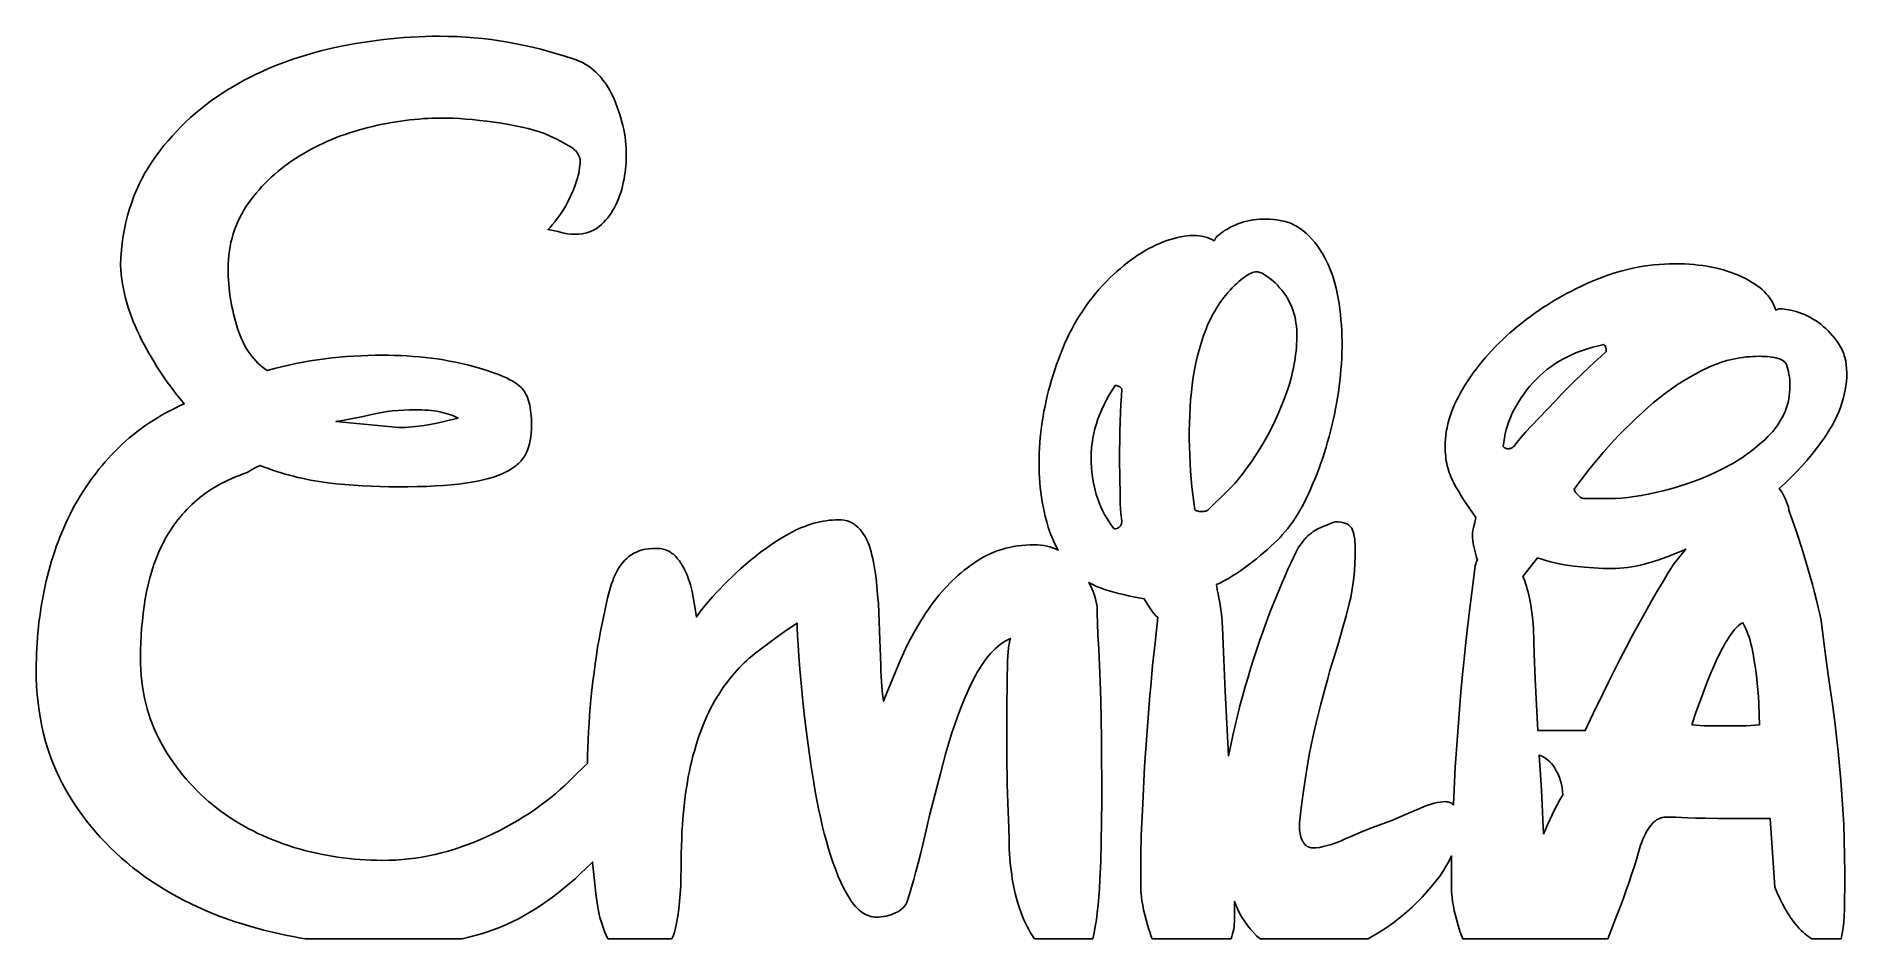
# Model space of a CAD drawing. Extents: x 0 to 202, y 6 to 106.
import ezdxf

# ---------------------------------------------------------------- set-up
doc = ezdxf.new("R2010")
doc.units = 0
doc.layers.add('CAMADA_1', color=18, linetype='CONTINUOUS')

msp = doc.modelspace()

# ---------------------------------------------------------------- linework, layer by layer
at = {"layer": 'CAMADA_1'}
for points in [[(29.94, 5.76), (29.27, 5.87), (28.61, 5.99), (27.95, 6.12), (27.29, 6.26), (26.64, 6.41), (25.98, 6.56), (25.33, 6.72), (24.68, 6.9), (23.79, 7.14), (22.92, 7.4), (22.06, 7.68), (21.22, 7.98), (20.38, 8.28), (19.56, 8.61), (18.76, 8.95), (17.96, 9.3), (17.18, 9.67), (16.41, 10.06), (15.66, 10.46), (14.92, 10.88), (14.19, 11.31), (13.47, 11.76), (12.76, 12.22), (12.07, 12.7), (11.4, 13.2), (10.74, 13.7), (10.1, 14.23), (9.47, 14.76), (8.86, 15.31), (8.27, 15.88), (7.7, 16.46), (7.14, 17.06), (6.6, 17.67), (6.08, 18.29), (5.57, 18.93), (5.08, 19.58), (4.61, 20.25), (4.16, 20.93), (3.72, 21.62), (3.3, 22.33), (2.9, 23.06), (2.53, 23.8), (2.18, 24.55), (1.86, 25.32), (1.56, 26.11), (1.29, 26.91), (1.04, 27.72), (0.82, 28.55), (0.63, 29.4), (0.46, 30.26), (0.32, 31.13), (0.21, 32.02), (0.12, 32.92), (0.05, 33.84), (0.01, 34.78), (0, 35.73), (0, 36.32), (0.02, 36.91), (0.03, 37.5), (0.06, 38.09), (0.1, 38.68), (0.14, 39.26), (0.19, 39.85), (0.25, 40.43), (0.31, 41.01), (0.39, 41.59), (0.47, 42.17), (0.56, 42.74), (0.65, 43.32), (0.76, 43.89), (0.87, 44.46), (0.99, 45.03), (1.12, 45.6), (1.25, 46.16), (1.4, 46.71), (1.55, 47.27), (1.71, 47.81), (1.88, 48.35), (2.06, 48.89), (2.24, 49.42), (2.44, 49.94), (2.64, 50.46), (2.85, 50.98), (3.07, 51.49), (3.29, 51.99), (3.53, 52.49), (3.77, 52.99), (4.02, 53.48), (4.28, 53.96), (4.55, 54.44), (4.83, 54.91), (5.11, 55.37), (5.41, 55.82), (5.71, 56.27), (6.02, 56.72), (6.33, 57.15), (6.66, 57.58), (6.99, 58.01), (7.34, 58.42), (7.69, 58.83), (8.05, 59.23), (8.41, 59.63), (8.79, 60.02), (9.17, 60.4), (9.56, 60.78), (9.96, 61.14), (10.37, 61.5), (10.79, 61.85), (11.22, 62.18), (11.65, 62.51), (12.1, 62.83), (12.55, 63.14), (13.01, 63.44), (13.49, 63.73), (13.96, 64.01), (14.45, 64.29), (14.95, 64.55), (15.46, 64.81), (15.97, 65.05), (16.49, 65.29), (16.17, 65.67), (15.84, 66.06), (15.52, 66.46), (15.21, 66.87), (14.9, 67.29), (14.59, 67.71), (14.29, 68.14), (13.99, 68.58), (13.69, 69.03), (13.4, 69.49), (13.12, 69.96), (12.83, 70.43), (12.55, 70.91), (12.28, 71.4), (12.01, 71.9), (11.74, 72.41), (11.49, 72.92), (11.25, 73.44), (11.02, 73.95), (10.8, 74.46), (10.6, 74.98), (10.42, 75.5), (10.25, 76.02), (10.09, 76.53), (9.95, 77.05), (9.83, 77.58), (9.71, 78.1), (9.62, 78.62), (9.53, 79.15), (9.46, 79.67), (9.41, 80.2), (9.37, 80.72), (9.41, 81.56), (9.48, 82.38), (9.57, 83.18), (9.69, 83.97), (9.83, 84.74), (9.99, 85.5), (10.18, 86.25), (10.39, 86.98), (10.63, 87.69), (10.88, 88.39), (11.17, 89.07), (11.47, 89.74), (11.8, 90.4), (12.15, 91.04), (12.53, 91.66), (12.93, 92.27), (13.35, 92.87), (13.78, 93.45), (14.23, 94.02), (14.69, 94.57), (15.16, 95.11), (15.65, 95.64), (16.15, 96.16), (16.66, 96.66), (17.19, 97.15), (17.73, 97.62), (18.28, 98.08), (18.84, 98.53), (19.42, 98.96), (20.02, 99.39), (20.62, 99.79), (21.24, 100.19), (21.88, 100.57), (22.52, 100.94), (23.17, 101.29), (23.83, 101.63), (24.49, 101.96), (25.17, 102.28), (25.86, 102.59), (26.56, 102.88), (27.26, 103.15), (27.98, 103.42), (28.7, 103.67), (29.43, 103.91), (30.18, 104.14), (30.93, 104.35), (31.69, 104.55), (32.46, 104.74), (33.24, 104.92), (34.01, 105.08), (34.79, 105.23), (35.56, 105.37), (36.34, 105.51), (37.11, 105.62), (37.89, 105.73), (38.66, 105.83), (39.44, 105.91), (40.21, 105.99), (40.99, 106.05), (41.76, 106.1), (42.54, 106.14), (43.31, 106.17), (44.09, 106.19), (44.86, 106.19), (45.85, 106.18), (46.83, 106.15), (47.8, 106.1), (48.76, 106.03), (49.71, 105.93), (50.65, 105.82), (51.59, 105.69), (52.52, 105.53), (53.44, 105.36), (54.36, 105.17), (55.27, 104.96), (56.18, 104.74), (57.08, 104.5), (57.99, 104.25), (58.88, 103.97), (59.78, 103.68), (60.13, 103.56), (60.48, 103.42), (60.82, 103.26), (61.14, 103.08), (61.45, 102.88), (61.76, 102.67), (62.05, 102.43), (62.33, 102.18), (62.6, 101.91), (62.86, 101.63), (63.11, 101.32), (63.35, 101), (63.58, 100.66), (63.8, 100.3), (64, 99.92), (64.2, 99.53), (64.38, 99.12), (64.55, 98.72), (64.71, 98.31), (64.86, 97.9), (65, 97.49), (65.12, 97.08), (65.23, 96.66), (65.33, 96.25), (65.42, 95.83), (65.5, 95.41), (65.57, 94.99), (65.62, 94.57), (65.66, 94.14), (65.69, 93.72), (65.71, 93.29), (65.71, 92.86), (65.71, 92.5), (65.69, 92.13), (65.67, 91.77), (65.63, 91.4), (65.58, 91.02), (65.53, 90.65), (65.46, 90.27), (65.38, 89.9), (65.3, 89.52), (65.2, 89.15), (65.09, 88.79), (64.97, 88.44), (64.84, 88.1), (64.7, 87.77), (64.55, 87.44), (64.39, 87.12), (64.22, 86.82), (64.04, 86.52), (63.84, 86.24), (63.64, 85.97), (63.41, 85.71), (63.18, 85.47), (62.94, 85.23), (62.68, 85.01), (62.54, 84.91), (62.41, 84.81), (62.26, 84.72), (62.12, 84.64), (61.97, 84.56), (61.81, 84.49), (61.65, 84.43), (61.49, 84.37), (61.32, 84.32), (61.15, 84.28), (60.8, 84.21), (60.43, 84.17), (60.04, 84.15), (59.59, 84.17), (59.18, 84.2), (58.8, 84.27), (58.63, 84.31), (58.46, 84.35), (58.12, 84.45), (57.76, 84.53), (57.39, 84.61), (57, 84.68), (57.22, 84.91), (57.47, 85.19), (57.75, 85.54), (58.06, 85.94), (58.38, 86.38), (58.69, 86.84), (58.98, 87.33), (59.25, 87.85), (59.5, 88.39), (59.74, 88.94), (59.97, 89.51), (60.17, 90.09), (60.26, 90.39), (60.34, 90.68), (60.41, 90.97), (60.47, 91.25), (60.51, 91.53), (60.54, 91.8), (60.56, 92.07), (60.57, 92.34), (60.56, 92.47), (60.53, 92.6), (60.49, 92.74), (60.44, 92.88), (60.36, 93.02), (60.27, 93.17), (60.16, 93.31), (60.04, 93.46), (59.96, 93.53), (59.87, 93.62), (59.63, 93.8), (59.31, 94.01), (58.92, 94.23), (58.45, 94.48), (57.91, 94.76), (57.3, 95.05), (56.61, 95.37), (56.03, 95.56), (55.42, 95.75), (54.77, 95.92), (54.09, 96.08), (53.37, 96.23), (52.61, 96.37), (51.82, 96.5), (51, 96.62), (50.17, 96.73), (49.37, 96.83), (48.6, 96.91), (47.85, 96.97), (47.13, 97.02), (46.44, 97.06), (45.77, 97.08), (45.13, 97.09), (44.63, 97.08), (44.13, 97.07), (43.63, 97.05), (43.13, 97.02), (42.63, 96.98), (42.12, 96.94), (41.61, 96.88), (41.1, 96.82), (40.59, 96.75), (40.08, 96.67), (39.56, 96.59), (39.04, 96.49), (38.52, 96.39), (38, 96.28), (37.47, 96.16), (36.95, 96.03), (36.42, 95.89), (35.9, 95.75), (35.39, 95.6), (34.89, 95.44), (34.39, 95.27), (33.89, 95.09), (33.4, 94.91), (32.92, 94.71), (32.45, 94.51), (31.98, 94.3), (31.52, 94.08), (31.06, 93.85), (30.61, 93.62), (30.16, 93.38), (29.73, 93.12), (29.29, 92.86), (28.87, 92.6), (28.45, 92.32), (28.05, 92.04), (27.65, 91.74), (27.27, 91.44), (26.89, 91.13), (26.52, 90.81), (26.16, 90.49), (25.81, 90.15), (25.47, 89.81), (25.14, 89.46), (24.82, 89.1), (24.5, 88.74), (24.2, 88.36), (23.9, 87.98), (23.62, 87.59), (23.35, 87.19), (23.09, 86.78), (22.86, 86.37), (22.64, 85.94), (22.44, 85.52), (22.25, 85.08), (22.09, 84.64), (21.94, 84.19), (21.81, 83.73), (21.69, 83.27), (21.6, 82.79), (21.52, 82.32), (21.46, 81.83), (21.41, 81.34), (21.39, 80.84), (21.38, 80.33), (21.38, 79.9), (21.39, 79.47), (21.41, 79.05), (21.44, 78.63), (21.48, 78.2), (21.53, 77.78), (21.58, 77.36), (21.64, 76.95), (21.71, 76.53), (21.79, 76.12), (21.88, 75.7), (21.97, 75.29), (22.07, 74.88), (22.18, 74.48), (22.3, 74.07), (22.43, 73.66), (22.57, 73.27), (22.71, 72.88), (22.87, 72.51), (23.03, 72.16), (23.21, 71.82), (23.39, 71.49), (23.58, 71.18), (23.78, 70.88), (24, 70.59), (24.22, 70.32), (24.45, 70.06), (24.68, 69.82), (24.93, 69.59), (25.19, 69.37), (25.46, 69.17), (25.73, 68.98), (26.52, 69.2), (27.32, 69.41), (28.12, 69.6), (28.91, 69.77), (29.72, 69.93), (30.52, 70.07), (31.32, 70.19), (32.13, 70.3), (32.94, 70.39), (33.74, 70.47), (34.55, 70.54), (35.35, 70.6), (36.15, 70.64), (36.94, 70.67), (37.74, 70.69), (38.53, 70.7), (39.22, 70.69), (39.91, 70.67), (40.6, 70.65), (41.29, 70.61), (41.97, 70.57), (42.65, 70.51), (43.33, 70.44), (44.01, 70.37), (44.68, 70.28), (45.36, 70.17), (46.03, 70.05), (46.7, 69.92), (47.36, 69.77), (48.03, 69.61), (48.69, 69.43), (49.35, 69.24), (50.23, 68.98), (50.64, 68.84), (51.03, 68.71), (51.4, 68.57), (51.75, 68.43), (52.08, 68.3), (52.39, 68.16), (52.67, 68.01), (52.94, 67.87), (53.18, 67.73), (53.41, 67.59), (53.61, 67.44), (53.8, 67.3), (53.96, 67.15), (54.1, 67), (54.23, 66.85), (54.35, 66.68), (54.46, 66.5), (54.56, 66.3), (54.66, 66.09), (54.74, 65.87), (54.82, 65.63), (54.89, 65.38), (54.96, 65.12), (55.01, 64.85), (55.05, 64.56), (55.09, 64.25), (55.12, 63.94), (55.14, 63.61), (55.15, 63.27), (55.16, 62.91), (55.15, 62.46), (55.12, 62.02), (55.07, 61.61), (55.01, 61.21), (54.93, 60.83), (54.82, 60.47), (54.7, 60.13), (54.56, 59.81), (54.49, 59.65), (54.4, 59.5), (54.3, 59.35), (54.2, 59.21), (54.09, 59.06), (53.97, 58.92), (53.84, 58.79), (53.71, 58.65), (53.56, 58.52), (53.41, 58.4), (53.08, 58.15), (52.72, 57.92), (52.32, 57.7), (51.89, 57.49), (51.42, 57.3), (50.91, 57.12), (50.36, 56.96), (49.77, 56.81), (49.14, 56.67), (48.47, 56.55), (47.77, 56.44), (47.02, 56.35), (46.21, 56.27), (45.35, 56.2), (44.44, 56.15), (43.47, 56.1), (42.45, 56.07), (41.37, 56.05), (40.25, 56.05), (39.26, 56.06), (38.28, 56.08), (37.3, 56.11), (36.32, 56.16), (35.35, 56.23), (34.38, 56.31), (33.42, 56.4), (32.46, 56.51), (31.98, 56.57), (31.51, 56.64), (31.03, 56.72), (30.56, 56.8), (30.08, 56.9), (29.61, 57), (29.14, 57.1), (28.67, 57.22), (28.2, 57.34), (27.73, 57.47), (27.26, 57.61), (26.8, 57.76), (26.33, 57.91), (25.87, 58.08), (25.4, 58.25), (24.94, 58.42), (24.6, 58.28), (24.25, 58.09), (23.88, 57.88), (23.49, 57.63), (23.05, 57.48), (22.62, 57.32), (22.2, 57.15), (21.78, 56.98), (21.38, 56.8), (20.99, 56.61), (20.61, 56.42), (20.24, 56.21), (19.88, 56), (19.52, 55.79), (19.18, 55.56), (18.85, 55.33), (18.53, 55.09), (18.21, 54.85), (17.91, 54.59), (17.62, 54.33), (17.33, 54.07), (17.05, 53.8), (16.78, 53.52), (16.52, 53.24), (16.27, 52.96), (16.02, 52.67), (15.78, 52.37), (15.55, 52.07), (15.33, 51.77), (15.12, 51.46), (14.91, 51.15), (14.71, 50.83), (14.52, 50.51), (14.33, 50.18), (14.16, 49.85), (13.99, 49.52), (13.67, 48.83), (13.38, 48.13), (13.11, 47.41), (12.87, 46.68), (12.65, 45.93), (12.45, 45.16), (12.28, 44.38), (12.14, 43.58), (12.02, 42.77), (11.91, 41.96), (11.82, 41.14), (11.74, 40.33), (11.69, 39.51), (11.65, 38.69), (11.62, 37.87), (11.61, 37.05), (11.62, 36.38), (11.65, 35.71), (11.7, 35.06), (11.76, 34.42), (11.84, 33.78), (11.95, 33.16), (12.07, 32.54), (12.21, 31.93), (12.36, 31.34), (12.54, 30.75), (12.73, 30.17), (12.95, 29.6), (13.18, 29.04), (13.43, 28.49), (13.7, 27.95), (13.99, 27.41), (14.29, 26.89), (14.6, 26.38), (14.93, 25.88), (15.26, 25.39), (15.61, 24.9), (15.96, 24.43), (16.33, 23.97), (16.71, 23.52), (17.1, 23.08), (17.5, 22.65), (17.91, 22.23), (18.33, 21.82), (18.76, 21.42), (19.2, 21.04), (19.66, 20.66), (20.12, 20.29), (20.6, 19.93), (21.08, 19.59), (21.57, 19.25), (22.07, 18.93), (22.58, 18.62), (23.09, 18.32), (23.62, 18.03), (24.15, 17.75), (24.69, 17.48), (25.24, 17.23), (25.79, 16.98), (26.36, 16.75), (26.93, 16.53), (27.51, 16.32), (28.1, 16.12), (28.7, 15.93), (29.3, 15.76), (29.91, 15.59), (30.51, 15.44), (31.12, 15.3), (31.73, 15.17), (32.34, 15.05), (32.95, 14.94), (33.57, 14.85), (34.18, 14.76), (34.8, 14.69), (35.42, 14.62), (36.04, 14.57), (36.66, 14.53), (37.28, 14.51), (37.9, 14.49), (38.53, 14.48), (39.27, 14.49), (40.01, 14.52), (40.75, 14.58), (41.49, 14.65), (42.22, 14.74), (42.96, 14.85), (43.69, 14.99), (44.42, 15.14), (45.15, 15.32), (45.88, 15.51), (46.6, 15.73), (47.33, 15.97), (48.05, 16.23), (48.77, 16.5), (49.49, 16.8), (50.21, 17.12), (50.92, 17.46), (51.62, 17.8), (52.3, 18.16), (52.97, 18.53), (53.62, 18.91), (54.26, 19.31), (54.89, 19.71), (55.5, 20.12), (56.1, 20.55), (56.69, 20.99), (57.26, 21.44), (57.82, 21.9), (58.36, 22.37), (58.89, 22.85), (59.41, 23.35), (59.91, 23.85), (60.31, 24.25), (60.69, 24.61), (61.05, 24.95), (61.4, 25.26), (61.41, 26.14), (61.44, 27.03), (61.47, 27.92), (61.51, 28.81), (61.57, 29.7), (61.63, 30.59), (61.7, 31.48), (61.78, 32.38), (61.88, 33.41), (62, 34.41), (62.12, 35.39), (62.24, 36.35), (62.38, 37.29), (62.52, 38.21), (62.68, 39.1), (62.84, 39.97), (63.23, 41.88), (63.63, 43.66), (63.73, 44.08), (63.84, 44.49), (63.95, 44.87), (64.07, 45.24), (64.2, 45.6), (64.33, 45.94), (64.47, 46.26), (64.62, 46.56), (64.77, 46.85), (64.94, 47.13), (65.13, 47.39), (65.33, 47.64), (65.54, 47.87), (65.77, 48.09), (66.01, 48.29), (66.27, 48.48), (66.4, 48.57), (66.54, 48.65), (66.84, 48.79), (67.15, 48.92), (67.49, 49.02), (67.85, 49.1), (68.22, 49.16), (68.62, 49.19), (69.04, 49.2), (69.36, 49.19), (69.52, 49.17), (69.67, 49.15), (69.82, 49.11), (69.96, 49.07), (70.11, 49.03), (70.24, 48.97), (70.38, 48.91), (70.51, 48.84), (70.64, 48.77), (70.76, 48.68), (70.88, 48.59), (70.99, 48.5), (71.11, 48.39), (71.22, 48.28), (71.42, 48.04), (71.62, 47.8), (71.8, 47.54), (71.98, 47.27), (72.13, 47), (72.28, 46.71), (72.41, 46.41), (72.54, 46.1), (72.65, 45.79), (72.75, 45.48), (72.85, 45.16), (72.93, 44.85), (73.01, 44.54), (73.08, 44.22), (73.14, 43.91), (73.2, 43.59), (73.53, 41.55), (73.61, 41.7), (73.74, 41.89), (73.9, 42.11), (74.1, 42.37), (74.63, 43.01), (75.31, 43.79), (75.7, 44.22), (76.11, 44.66), (76.54, 45.11), (76.99, 45.56), (77.46, 46.01), (77.95, 46.48), (78.47, 46.95), (79, 47.42), (79.55, 47.89), (80.12, 48.35), (80.71, 48.8), (81.31, 49.24), (81.93, 49.66), (82.56, 50.07), (83.22, 50.47), (83.88, 50.85), (84.22, 51.04), (84.56, 51.21), (84.9, 51.37), (85.24, 51.52), (85.58, 51.65), (85.92, 51.78), (86.26, 51.89), (86.61, 51.99), (86.95, 52.08), (87.29, 52.16), (87.63, 52.22), (87.98, 52.28), (88.32, 52.32), (88.67, 52.35), (89.01, 52.36), (89.36, 52.37), (89.68, 52.36), (89.99, 52.32), (90.29, 52.25), (90.43, 52.21), (90.56, 52.16), (90.7, 52.1), (90.83, 52.03), (90.96, 51.96), (91.08, 51.89), (91.2, 51.8), (91.32, 51.71), (91.54, 51.51), (91.75, 51.29), (91.94, 51.05), (92.13, 50.79), (92.3, 50.51), (92.46, 50.21), (92.6, 49.89), (92.74, 49.56), (92.86, 49.2), (92.97, 48.83), (93.07, 48.45), (93.17, 48.06), (93.25, 47.65), (93.33, 47.23), (93.4, 46.8), (93.46, 46.36), (93.52, 45.9), (93.61, 44.97), (93.7, 44.02), (93.78, 43.06), (93.85, 42.08), (93.96, 39.03), (94.04, 36.21), (94.06, 35.55), (94.09, 34.94), (94.12, 34.37), (94.16, 33.85), (94.2, 33.37), (94.26, 32.93), (94.31, 32.53), (94.37, 32.18), (94.74, 33.12), (95.18, 34.21), (95.7, 35.46), (96.29, 36.87), (96.61, 37.61), (96.96, 38.34), (97.33, 39.07), (97.72, 39.8), (98.14, 40.52), (98.58, 41.24), (99.04, 41.96), (99.52, 42.67), (99.77, 43.02), (100.03, 43.37), (100.3, 43.71), (100.57, 44.04), (100.85, 44.37), (101.14, 44.69), (101.43, 45), (101.73, 45.31), (102.04, 45.61), (102.36, 45.91), (102.68, 46.2), (103.01, 46.48), (103.35, 46.76), (103.69, 47.03), (104.04, 47.29), (104.4, 47.55), (104.77, 47.8), (105.14, 48.03), (105.52, 48.25), (105.91, 48.45), (106.31, 48.63), (106.71, 48.8), (107.12, 48.95), (107.54, 49.09), (107.96, 49.21), (108.39, 49.31), (108.83, 49.4), (109.28, 49.47), (109.73, 49.53), (110.19, 49.57), (110.66, 49.59), (111.13, 49.6), (111.5, 49.59), (111.85, 49.56), (112.2, 49.52), (112.54, 49.45), (112.87, 49.37), (113.19, 49.27), (113.51, 49.15), (113.82, 49.01), (113.56, 49.48), (113.32, 49.97), (113.1, 50.48), (112.89, 51.02), (112.7, 51.57), (112.53, 52.14), (112.37, 52.74), (112.23, 53.35), (112.12, 53.87), (112.03, 54.39), (111.95, 54.91), (111.87, 55.44), (111.81, 55.98), (111.76, 56.51), (111.73, 57.06), (111.7, 57.6), (111.68, 58.15), (111.68, 58.71), (111.68, 59.27), (111.7, 59.83), (111.73, 60.4), (111.76, 60.97), (111.81, 61.55), (111.87, 62.13), (111.95, 62.71), (112.03, 63.29), (112.12, 63.87), (112.22, 64.45), (112.34, 65.03), (112.46, 65.61), (112.59, 66.19), (112.74, 66.77), (112.9, 67.35), (113.06, 67.92), (113.24, 68.5), (113.43, 69.08), (113.62, 69.65), (113.83, 70.23), (114.05, 70.81), (114.28, 71.38), (114.52, 71.95), (114.77, 72.51), (115.04, 73.06), (115.32, 73.6), (115.6, 74.13), (115.9, 74.65), (116.22, 75.16), (116.54, 75.65), (116.88, 76.14), (117.23, 76.62), (117.58, 77.09), (117.96, 77.55), (118.34, 78), (118.74, 78.44), (119.14, 78.87), (119.56, 79.29), (119.95, 79.66), (120.34, 80.02), (120.74, 80.36), (121.13, 80.69), (121.52, 81), (121.92, 81.3), (122.31, 81.58), (122.71, 81.85), (123.11, 82.1), (123.51, 82.34), (123.91, 82.56), (124.31, 82.77), (124.71, 82.96), (125.11, 83.14), (125.51, 83.3), (125.92, 83.45), (126.32, 83.58), (126.71, 83.7), (127.09, 83.79), (127.46, 83.87), (127.82, 83.93), (128.17, 83.98), (128.52, 84), (128.85, 84.01), (129.18, 84), (129.49, 83.97), (129.8, 83.93), (130.09, 83.86), (130.38, 83.78), (130.66, 83.68), (130.93, 83.57), (131.19, 83.43), (131.23, 83.48), (131.26, 83.52), (131.28, 83.57), (131.28, 83.62), (131.3, 83.67), (131.33, 83.73), (131.39, 83.81), (131.47, 83.89), (131.62, 84.03), (131.8, 84.17), (131.98, 84.31), (132.19, 84.46), (132.42, 84.6), (132.67, 84.74), (132.93, 84.89), (133.21, 85.04), (133.51, 85.18), (133.82, 85.31), (134.14, 85.42), (134.47, 85.52), (134.81, 85.61), (135.16, 85.69), (135.52, 85.75), (135.88, 85.8), (136.26, 85.83), (136.63, 85.85), (137.01, 85.85), (137.39, 85.83), (137.77, 85.8), (138.15, 85.76), (138.53, 85.69), (138.91, 85.62), (139.11, 85.57), (139.29, 85.51), (139.48, 85.45), (139.67, 85.38), (139.85, 85.3), (140.03, 85.22), (140.21, 85.13), (140.39, 85.03), (140.74, 84.8), (141.08, 84.55), (141.41, 84.26), (141.74, 83.95), (142.06, 83.6), (142.38, 83.23), (142.67, 82.85), (142.95, 82.45), (143.21, 82.04), (143.46, 81.61), (143.7, 81.16), (143.91, 80.7), (144.11, 80.22), (144.3, 79.73), (144.47, 79.22), (144.63, 78.7), (144.77, 78.15), (144.89, 77.6), (145, 77.03), (145.09, 76.44), (145.17, 75.84), (145.24, 75.24), (145.3, 74.64), (145.35, 74.03), (145.38, 73.43), (145.4, 72.82), (145.42, 72.21), (145.42, 71.59), (145.4, 70.98), (145.38, 70.36), (145.35, 69.74), (145.3, 69.11), (145.25, 68.49), (145.18, 67.86), (145.1, 67.23), (145.01, 66.59), (144.91, 65.96), (144.8, 65.33), (144.69, 64.71), (144.56, 64.09), (144.43, 63.47), (144.29, 62.86), (144.14, 62.25), (143.98, 61.65), (143.81, 61.05), (143.64, 60.46), (143.46, 59.86), (143.26, 59.28), (143.06, 58.69), (142.86, 58.12), (142.64, 57.54), (142.41, 56.97), (142.18, 56.41), (141.95, 55.87), (141.71, 55.34), (141.46, 54.84), (141.22, 54.35), (140.97, 53.87), (140.71, 53.42), (140.45, 52.98), (140.19, 52.56), (139.92, 52.16), (139.64, 51.78), (139.37, 51.41), (139.09, 51.06), (138.8, 50.73), (138.51, 50.42), (138.22, 50.12), (137.86, 49.77), (137.49, 49.43), (137.1, 49.08), (136.71, 48.74), (136.3, 48.39), (135.88, 48.05), (135.01, 47.36), (134.56, 47.03), (134.12, 46.71), (133.67, 46.41), (133.22, 46.13), (132.77, 45.86), (132.33, 45.61), (131.88, 45.38), (131.44, 45.17), (131.5, 44.58), (131.61, 44.14), (131.71, 43.67), (131.8, 43.19), (131.88, 42.67), (131.96, 42.13), (132.02, 41.57), (132.08, 40.98), (132.12, 40.37), (132.25, 36.83), (132.41, 33.27), (132.59, 29.7), (132.79, 26.1), (133.03, 27.29), (133.26, 28.39), (133.51, 29.48), (133.77, 30.57), (134.05, 31.66), (134.34, 32.73), (134.63, 33.81), (134.95, 34.87), (135.27, 35.93), (135.6, 36.97), (135.94, 38), (136.28, 39), (136.62, 39.99), (136.97, 40.95), (137.32, 41.89), (137.68, 42.81), (138.04, 43.71), (138.4, 44.58), (138.74, 45.4), (139.07, 46.16), (139.39, 46.88), (139.7, 47.55), (140, 48.17), (140.28, 48.74), (140.55, 49.26), (140.71, 49.51), (140.89, 49.76), (141.06, 49.98), (141.24, 50.2), (141.42, 50.4), (141.61, 50.58), (141.8, 50.75), (142, 50.91), (142.21, 51.06), (142.46, 51.21), (142.74, 51.36), (143.06, 51.52), (143.4, 51.67), (143.78, 51.83), (144.19, 52), (144.64, 52.16), (144.98, 52.15), (145.3, 52.11), (145.58, 52.06), (145.71, 52.02), (145.83, 51.98), (145.94, 51.93), (146.04, 51.88), (146.14, 51.82), (146.22, 51.75), (146.3, 51.68), (146.37, 51.6), (146.43, 51.52), (146.49, 51.43), (146.58, 51.24), (146.66, 51.03), (146.73, 50.79), (146.78, 50.53), (146.83, 50.24), (146.86, 49.94), (146.88, 49.61), (146.88, 49.26), (146.87, 48.38), (146.84, 47.53), (146.79, 46.71), (146.72, 45.93), (146.62, 45.16), (146.51, 44.43), (146.38, 43.73), (146.22, 43.06), (145.87, 41.7), (145.48, 40.28), (145.05, 38.8), (144.57, 37.25), (144.32, 36.44), (144.07, 35.6), (143.82, 34.72), (143.57, 33.8), (143.05, 31.87), (142.53, 29.79), (142.27, 28.68), (142.02, 27.49), (141.77, 26.22), (141.54, 24.86), (141.31, 23.43), (141.09, 21.91), (140.88, 20.32), (140.68, 18.64), (140.68, 18.12), (140.69, 17.89), (140.7, 17.67), (140.74, 17.46), (140.78, 17.26), (140.83, 17.06), (140.9, 16.88), (140.98, 16.7), (141.08, 16.53), (141.18, 16.38), (141.29, 16.24), (141.41, 16.13), (141.54, 16.04), (141.67, 15.97), (141.82, 15.91), (141.97, 15.88), (142.13, 15.87), (142.51, 15.89), (142.9, 15.93), (143.32, 16.01), (143.76, 16.12), (144.23, 16.26), (144.72, 16.43), (145.23, 16.63), (145.76, 16.86), (146.32, 17.11), (146.9, 17.36), (147.51, 17.61), (148.15, 17.87), (148.82, 18.12), (149.51, 18.38), (150.97, 18.91), (152.49, 19.58), (154.14, 20.29), (154.56, 20.46), (154.96, 20.61), (155.33, 20.74), (155.69, 20.84), (156.03, 20.92), (156.34, 20.97), (156.64, 21.01), (156.91, 21.02), (157.05, 21.01), (157.19, 21), (157.31, 20.97), (157.43, 20.93), (157.54, 20.87), (157.64, 20.81), (157.73, 20.74), (157.82, 20.65), (157.82, 20.68), (158.01, 24.84), (158.1, 25.82), (158.21, 27.3), (158.54, 31.77), (158.66, 33.21), (158.8, 34.79), (158.97, 36.52), (159.17, 38.38), (159.4, 40.39), (159.66, 42.54), (159.94, 44.84), (160.26, 47.27), (160.3, 47.48), (160.35, 47.66), (160.42, 47.81), (160.5, 47.94), (160.4, 48.22), (160.31, 48.51), (160.23, 48.8), (160.15, 49.11), (160.08, 49.41), (160.02, 49.73), (159.97, 50.06), (159.93, 50.39), (159.94, 50.65), (159.96, 50.93), (160, 51.22), (160.06, 51.51), (160.19, 52.09), (160.32, 52.63), (159.97, 53.12), (159.63, 53.61), (159.3, 54.1), (158.99, 54.58), (158.69, 55.05), (158.41, 55.52), (158.14, 55.99), (157.88, 56.46), (157.76, 56.69), (157.65, 56.92), (157.55, 57.16), (157.45, 57.41), (157.36, 57.65), (157.28, 57.9), (157.21, 58.15), (157.14, 58.4), (157.08, 58.66), (157.03, 58.92), (156.99, 59.18), (156.96, 59.45), (156.93, 59.72), (156.91, 59.99), (156.9, 60.27), (156.89, 60.55), (156.9, 60.96), (156.93, 61.38), (156.97, 61.79), (157.03, 62.21), (157.11, 62.63), (157.21, 63.06), (157.32, 63.48), (157.45, 63.91), (157.6, 64.34), (157.77, 64.77), (157.95, 65.21), (158.16, 65.64), (158.37, 66.08), (158.61, 66.52), (158.87, 66.96), (159.14, 67.41), (159.42, 67.85), (159.72, 68.29), (160.03, 68.72), (160.34, 69.15), (160.67, 69.58), (161.01, 70), (161.36, 70.41), (161.73, 70.82), (162.1, 71.23), (162.48, 71.63), (162.88, 72.03), (163.28, 72.42), (163.7, 72.81), (164.12, 73.19), (164.56, 73.57), (165.01, 73.94), (165.47, 74.31), (165.93, 74.67), (166.4, 75.02), (166.88, 75.36), (167.37, 75.7), (167.86, 76.03), (168.36, 76.35), (168.87, 76.66), (169.38, 76.97), (169.91, 77.27), (170.43, 77.56), (170.97, 77.84), (171.52, 78.11), (172.07, 78.38), (172.62, 78.64), (173.19, 78.89), (173.76, 79.13), (174.33, 79.35), (174.9, 79.56), (175.48, 79.75), (176.05, 79.93), (176.63, 80.1), (177.21, 80.24), (177.79, 80.37), (178.37, 80.49), (178.96, 80.59), (179.54, 80.68), (180.13, 80.74), (180.72, 80.8), (181.31, 80.84), (181.9, 80.86), (182.49, 80.87), (183.03, 80.86), (183.56, 80.85), (184.08, 80.82), (184.59, 80.78), (185.09, 80.73), (185.58, 80.66), (186.06, 80.59), (186.53, 80.51), (186.99, 80.41), (187.45, 80.3), (187.89, 80.18), (188.32, 80.05), (188.74, 79.91), (189.15, 79.76), (189.56, 79.59), (189.95, 79.42), (190.33, 79.23), (190.69, 79.04), (191.03, 78.84), (191.35, 78.64), (191.65, 78.43), (191.93, 78.22), (192.19, 78), (192.44, 77.77), (192.66, 77.53), (192.87, 77.29), (193.06, 77.05), (193.23, 76.79), (193.38, 76.54), (193.51, 76.27), (193.62, 76), (193.71, 75.72), (193.77, 75.73), (193.82, 75.74), (193.87, 75.76), (193.91, 75.79), (193.95, 75.82), (194.02, 75.84), (194.12, 75.85), (194.24, 75.85), (194.44, 75.85), (194.66, 75.83), (194.9, 75.8), (195.14, 75.76), (195.41, 75.7), (195.68, 75.63), (195.98, 75.55), (196.28, 75.46), (196.59, 75.35), (196.9, 75.23), (197.21, 75.09), (197.52, 74.93), (197.82, 74.76), (198.13, 74.57), (198.43, 74.36), (198.72, 74.14), (199.01, 73.9), (199.3, 73.65), (199.57, 73.39), (199.83, 73.12), (200.08, 72.83), (200.32, 72.53), (200.55, 72.22), (200.77, 71.9), (200.87, 71.73), (200.97, 71.56), (201.06, 71.38), (201.14, 71.2), (201.22, 71.02), (201.29, 70.83), (201.35, 70.64), (201.41, 70.44), (201.51, 70.04), (201.57, 69.62), (201.61, 69.18), (201.63, 68.73), (201.62, 68.25), (201.58, 67.77), (201.53, 67.29), (201.45, 66.81), (201.35, 66.33), (201.23, 65.85), (201.08, 65.37), (200.92, 64.89), (200.73, 64.4), (200.52, 63.92), (200.29, 63.44), (200.03, 62.95), (199.75, 62.47), (199.45, 61.98), (199.13, 61.5), (198.79, 61.01), (198.27, 60.32), (197.74, 59.65), (197.18, 58.98), (196.61, 58.33), (196.01, 57.7), (195.39, 57.07), (194.76, 56.46), (194.1, 55.86), (194.31, 55.57), (194.49, 55.28), (194.66, 54.98), (194.81, 54.68), (194.93, 54.38), (195.04, 54.08), (195.13, 53.77), (195.19, 53.46), (195.98, 51.15), (196.25, 50.37), (196.51, 49.57), (196.78, 48.73), (197.04, 47.85), (197.3, 46.96), (197.55, 46.07), (197.79, 45.18), (198.03, 44.29), (198.25, 43.43), (198.44, 42.62), (198.61, 41.88), (198.76, 41.19), (199.02, 39.06), (199.28, 37.05), (199.55, 35.14), (199.81, 33.34), (200.06, 31.6), (200.29, 29.91), (200.49, 28.24), (200.67, 26.61), (200.83, 24.99), (200.97, 23.37), (201.09, 21.76), (201.2, 20.14), (201.28, 18.49), (201.34, 16.76), (201.38, 14.96), (201.39, 13.08), (201.39, 11.49), (201.38, 10.16), (201.36, 9.09), (201.33, 8.26), (201.28, 7.6), (201.22, 6.96), (201.13, 6.35), (201.01, 5.76), (197.75, 5.76), (197.55, 5.87), (197.35, 6), (197.15, 6.15), (196.95, 6.31), (196.75, 6.48), (196.56, 6.67), (196.37, 6.86), (196.18, 7.08), (195.81, 7.54), (195.45, 8.02), (195.11, 8.53), (194.78, 9.07), (194.47, 9.64), (194.17, 10.23), (193.88, 10.85), (193.61, 11.5), (193.08, 19.15), (188.86, 19.15), (187.26, 19.15), (185.91, 19.17), (184.79, 19.19), (183.91, 19.22), (182.57, 19.27), (181.6, 19.28), (181.3, 19.27), (181.07, 19.25), (180.98, 19.23), (180.91, 19.21), (180.85, 19.18), (180.81, 19.15), (180.63, 19.07), (180.45, 18.98), (180.28, 18.86), (180.12, 18.72), (179.95, 18.56), (179.8, 18.37), (179.64, 18.17), (179.49, 17.95), (179.34, 17.7), (179.2, 17.43), (179.06, 17.15), (178.93, 16.84), (178.8, 16.51), (178.67, 16.16), (178.55, 15.78), (178.43, 15.39), (178.2, 14.57), (177.94, 13.74), (177.67, 12.9), (177.38, 12.04), (177.07, 11.17), (176.75, 10.28), (176.41, 9.38), (176.06, 8.46), (175.03, 5.76), (158.86, 5.76), (158.72, 6.11), (158.58, 6.48), (158.46, 6.85), (158.34, 7.23), (158.19, 7.78), (158.05, 8.33), (157.92, 8.87), (157.82, 9.4), (157.73, 9.9), (157.67, 10.33), (157.63, 10.69), (157.62, 10.99), (157.62, 14.98), (157.43, 14.58), (157.21, 14.18), (156.97, 13.78), (156.71, 13.37), (156.29, 12.74), (155.84, 12.14), (155.36, 11.54), (154.87, 10.96), (154.34, 10.39), (153.79, 9.83), (153.22, 9.28), (152.62, 8.75), (152.11, 8.32), (151.6, 7.91), (151.07, 7.51), (150.54, 7.13), (150, 6.76), (149.45, 6.41), (148.89, 6.08), (148.32, 5.76), (136.3, 5.76), (135.91, 6.1), (135.55, 6.46), (135.21, 6.84), (134.89, 7.24), (134.59, 7.66), (134.31, 8.09), (134.05, 8.54), (133.82, 9.01), (133.62, 9.45), (133.43, 9.91), (133.44, 7.91), (133.44, 7.63), (133.42, 7.36), (133.39, 7.09), (133.35, 6.82), (133.3, 6.56), (133.23, 6.29), (133.16, 6.02), (133.07, 5.76), (124.29, 5.76), (124.14, 6.13), (124, 6.52), (123.87, 6.91), (123.75, 7.31), (123.59, 7.87), (123.45, 8.42), (123.32, 8.96), (123.22, 9.49), (123.13, 9.98), (123.07, 10.41), (123.03, 10.78), (123.02, 11.07), (123.02, 15.1), (123.02, 15.84), (123.04, 16.57), (123.06, 17.26), (123.09, 17.94), (123.22, 20.77), (123.42, 24.93), (123.5, 25.91), (123.61, 27.39), (123.94, 31.86), (124.02, 32.83), (124.11, 33.87), (124.32, 36.15), (124.6, 38.7), (124.92, 41.51), (124.67, 41.71), (124.49, 41.91), (124.32, 42.12), (124.15, 42.36), (123.98, 42.61), (123.68, 43.11), (123.39, 43.59), (122.79, 43.7), (122.21, 43.81), (121.63, 43.93), (121.08, 44.06), (120.53, 44.19), (120, 44.33), (119.48, 44.48), (118.97, 44.63), (118.52, 44.79), (118.08, 44.97), (117.65, 45.18), (117.23, 45.42), (117.41, 45.08), (117.56, 44.75), (117.7, 44.41), (117.82, 44.07), (117.93, 43.74), (118.01, 43.4), (118.08, 43.07), (118.13, 42.74), (118.14, 41.95), (118.18, 40.89), (118.24, 39.57), (118.32, 37.99), (118.42, 36.21), (118.49, 34.33), (118.55, 32.32), (118.59, 30.2), (118.62, 28), (118.64, 25.75), (118.65, 23.45), (118.65, 21.1), (118.64, 18.77), (118.6, 16.53), (118.54, 14.38), (118.46, 12.32), (118.4, 11.34), (118.33, 10.41), (118.25, 9.52), (118.16, 8.68), (118.06, 7.88), (117.94, 7.13), (117.81, 6.42), (117.67, 5.76), (111.18, 5.76), (110.95, 6.09), (110.74, 6.43), (110.53, 6.78), (110.34, 7.13), (110.16, 7.5), (109.99, 7.87), (109.83, 8.24), (109.68, 8.63), (109.49, 9.17), (109.32, 9.71), (109.16, 10.25), (109.02, 10.79), (108.9, 11.32), (108.79, 11.86), (108.7, 12.39), (108.63, 12.92), (108.51, 13.88), (108.43, 14.66), (108.38, 15.27), (108.36, 15.69), (108.35, 16.69), (108.3, 18.13), (108.23, 19.89), (108.16, 21.89), (108.14, 22.95), (108.11, 24.03), (108.1, 25.13), (108.1, 26.24), (108.1, 30.73), (108.1, 32.21), (108.11, 33.6), (108.14, 34.91), (108.16, 36.14), (108.18, 36.71), (108.21, 37.22), (108.24, 37.68), (108.28, 38.09), (108.32, 38.44), (108.37, 38.74), (108.43, 38.98), (108.49, 39.17), (108.2, 39.03), (107.91, 38.87), (107.62, 38.69), (107.34, 38.49), (107.07, 38.27), (106.8, 38.03), (106.53, 37.77), (106.27, 37.49), (106.01, 37.19), (105.76, 36.88), (105.51, 36.54), (105.27, 36.18), (105.03, 35.8), (104.79, 35.41), (104.56, 34.99), (104.34, 34.56), (103.9, 33.65), (103.48, 32.71), (103.08, 31.74), (102.69, 30.75), (102.32, 29.72), (101.96, 28.66), (101.62, 27.56), (101.3, 26.44), (100.69, 24.16), (100.1, 21.89), (99.53, 19.61), (98.99, 17.34), (98.73, 16.23), (98.47, 15.17), (98.22, 14.17), (97.97, 13.23), (97.73, 12.34), (97.48, 11.51), (97.25, 10.73), (97.01, 10.01), (96.94, 9.79), (96.83, 9.58), (96.7, 9.38), (96.55, 9.2), (96.37, 9.04), (96.17, 8.89), (95.95, 8.75), (95.69, 8.63), (95.43, 8.52), (95.17, 8.42), (94.9, 8.35), (94.64, 8.28), (94.37, 8.23), (94.11, 8.19), (93.85, 8.17), (93.58, 8.17), (93.37, 8.17), (93.16, 8.2), (92.95, 8.24), (92.75, 8.3), (92.55, 8.37), (92.35, 8.46), (92.16, 8.57), (91.97, 8.69), (91.78, 8.83), (91.59, 8.99), (91.41, 9.16), (91.23, 9.35), (91.06, 9.56), (90.88, 9.78), (90.71, 10.02), (90.55, 10.28), (90.22, 10.82), (89.91, 11.41), (89.6, 12.04), (89.31, 12.7), (89.03, 13.41), (88.75, 14.15), (88.49, 14.93), (88.24, 15.75), (88, 16.6), (87.76, 17.48), (87.54, 18.37), (87.33, 19.28), (87.13, 20.22), (86.94, 21.17), (86.76, 22.15), (86.59, 23.14), (86.28, 25.13), (86, 27.07), (85.75, 28.96), (85.53, 30.8), (85.35, 32.56), (85.19, 34.21), (85.05, 35.76), (84.94, 37.2), (84.85, 38.47), (84.79, 39.5), (84.75, 40.31), (84.74, 40.89), (83.55, 40.08), (82.37, 39.24), (81.18, 38.37), (79.99, 37.46), (79.7, 37.22), (79.41, 36.98), (79.12, 36.72), (78.84, 36.46), (78.56, 36.19), (78.28, 35.91), (78.01, 35.62), (77.75, 35.31), (77.49, 35.01), (77.23, 34.69), (76.98, 34.36), (76.73, 34.02), (76.48, 33.67), (76.24, 33.32), (76, 32.95), (75.77, 32.58), (75.54, 32.19), (75.32, 31.79), (75.1, 31.39), (74.89, 30.96), (74.69, 30.53), (74.49, 30.09), (74.3, 29.63), (74.12, 29.16), (73.94, 28.68), (73.77, 28.19), (73.6, 27.69), (73.44, 27.17), (73.29, 26.64), (73.14, 26.1), (73, 25.55), (72.87, 24.99), (72.74, 24.41), (72.62, 23.82), (72.51, 23.2), (72.4, 22.57), (72.31, 21.92), (72.22, 21.25), (72.14, 20.56), (72.07, 19.86), (72.01, 19.14), (71.96, 18.4), (71.91, 17.64), (71.88, 16.86), (71.85, 16.07), (71.83, 15.25), (71.81, 14.42), (71.81, 13.58), (71.8, 12.6), (71.77, 11.67), (71.72, 10.76), (71.65, 9.9), (71.55, 9.07), (71.44, 8.27), (71.31, 7.51), (71.15, 6.78), (71.08, 6.5), (70.99, 6.24), (70.89, 5.99), (70.78, 5.76), (63.66, 5.76), (63.47, 6.14), (63.29, 6.56), (63.13, 7.01), (62.97, 7.51), (62.87, 7.79), (62.78, 8.11), (62.69, 8.46), (62.61, 8.86), (62.53, 9.29), (62.45, 9.76), (62.38, 10.26), (62.31, 10.8), (62.12, 12.52), (61.95, 14.29), (61.89, 14.22), (61.26, 13.6), (60.63, 13.01), (60, 12.44), (59.38, 11.89), (58.75, 11.37), (58.12, 10.87), (57.49, 10.39), (56.86, 9.93), (56.22, 9.5), (55.59, 9.09), (54.96, 8.7), (54.33, 8.33), (53.7, 7.99), (53.06, 7.67), (52.43, 7.37), (51.79, 7.09), (51.29, 6.89), (50.77, 6.7), (50.24, 6.52), (49.7, 6.34), (49.16, 6.18), (48.6, 6.03), (48.03, 5.89), (47.45, 5.76)], [(129.03, 53.5), (129.08, 53.46), (129.14, 53.42), (129.22, 53.39), (129.3, 53.36), (129.4, 53.34), (129.51, 53.32), (129.77, 53.31), (130.03, 53.32), (130.14, 53.33), (130.24, 53.35), (130.32, 53.37), (130.4, 53.41), (130.46, 53.44), (130.52, 53.49), (132.6, 55.51), (133.05, 55.97), (133.5, 56.46), (133.95, 57), (134.41, 57.58), (134.87, 58.19), (135.33, 58.84), (135.79, 59.54), (136.25, 60.27), (136.71, 61.03), (137.14, 61.79), (137.55, 62.57), (137.94, 63.36), (138.3, 64.16), (138.65, 64.97), (138.97, 65.79), (139.27, 66.62), (139.41, 67.04), (139.55, 67.46), (139.67, 67.87), (139.78, 68.28), (139.88, 68.7), (139.98, 69.11), (140.06, 69.52), (140.13, 69.92), (140.2, 70.33), (140.25, 70.74), (140.3, 71.14), (140.34, 71.54), (140.36, 71.94), (140.38, 72.34), (140.39, 72.74), (140.39, 73.14), (140.37, 73.53), (140.34, 73.92), (140.29, 74.29), (140.23, 74.66), (140.15, 75.03), (140.06, 75.38), (139.94, 75.73), (139.82, 76.06), (139.67, 76.39), (139.51, 76.72), (139.34, 77.03), (139.14, 77.34), (138.94, 77.64), (138.71, 77.93), (138.47, 78.21), (138.22, 78.49), (137.96, 78.74), (137.71, 78.97), (137.47, 79.17), (137.22, 79.36), (136.98, 79.53), (136.74, 79.68), (136.51, 79.81), (136.27, 79.91), (136.15, 79.95), (136.03, 79.97), (135.89, 79.98), (135.75, 79.97), (135.6, 79.94), (135.44, 79.89), (135.28, 79.82), (135.11, 79.74), (134.93, 79.64), (134.74, 79.52), (134.54, 79.39), (134.34, 79.24), (134.13, 79.07), (133.91, 78.88), (133.69, 78.68), (133.46, 78.46), (133.2, 78.2), (132.95, 77.94), (132.71, 77.67), (132.48, 77.39), (132.25, 77.11), (132.03, 76.82), (131.82, 76.53), (131.62, 76.23), (131.42, 75.92), (131.24, 75.61), (131.05, 75.29), (130.88, 74.96), (130.72, 74.63), (130.56, 74.29), (130.41, 73.95), (130.27, 73.6), (130, 72.88), (129.75, 72.15), (129.53, 71.4), (129.33, 70.64), (129.15, 69.85), (128.99, 69.06), (128.85, 68.24), (128.74, 67.41), (128.64, 66.57), (128.56, 65.72), (128.5, 64.86), (128.45, 64), (128.42, 63.13), (128.4, 62.25), (128.4, 61.36), (128.42, 60.46), (128.45, 59.57), (128.49, 58.68), (128.55, 57.8), (128.61, 56.93), (128.7, 56.06), (128.79, 55.2), (128.9, 54.35)], [(163.36, 60.55), (163.49, 60.43), (163.62, 60.35), (163.69, 60.32), (163.76, 60.3), (163.82, 60.29), (163.89, 60.28), (163.98, 60.29), (164.08, 60.3), (164.17, 60.32), (164.25, 60.35), (164.33, 60.39), (164.41, 60.43), (164.48, 60.49), (164.55, 60.55), (164.91, 61.03), (165.36, 61.57), (165.87, 62.16), (166.46, 62.79), (169.17, 65.63), (169.9, 66.38), (170.63, 67.13), (171.38, 67.87), (172.13, 68.6), (172.87, 69.3), (173.57, 69.95), (174.22, 70.55), (174.84, 71.1), (174.84, 71.24), (174.84, 71.33), (174.82, 71.43), (174.8, 71.51), (174.77, 71.6), (174.74, 71.68), (174.69, 71.76), (174.64, 71.83), (174.58, 71.9), (173.96, 71.75), (173.35, 71.6), (172.77, 71.42), (172.2, 71.23), (171.65, 71.02), (171.11, 70.8), (170.59, 70.56), (170.09, 70.3), (169.6, 70.02), (169.13, 69.73), (168.68, 69.41), (168.24, 69.09), (167.82, 68.74), (167.42, 68.38), (167.03, 68), (166.66, 67.61), (166.31, 67.2), (165.97, 66.79), (165.66, 66.37), (165.36, 65.95), (165.09, 65.53), (164.83, 65.1), (164.6, 64.66), (164.38, 64.23), (164.19, 63.78), (164.01, 63.33), (163.85, 62.88), (163.71, 62.42), (163.6, 61.96), (163.5, 61.49), (163.42, 61.02)], [(171.28, 55.8), (171.28, 55.73), (171.3, 55.66), (171.33, 55.58), (171.38, 55.5), (171.43, 55.42), (171.5, 55.33), (171.67, 55.14), (171.86, 54.96), (171.95, 54.9), (172.04, 54.84), (172.12, 54.8), (172.19, 54.77), (172.26, 54.75), (172.33, 54.74), (175.24, 54.74), (175.88, 54.75), (176.55, 54.79), (177.25, 54.86), (177.97, 54.96), (178.73, 55.08), (179.52, 55.22), (180.33, 55.4), (181.17, 55.6), (182.03, 55.82), (182.87, 56.07), (183.71, 56.34), (184.54, 56.64), (185.36, 56.95), (186.17, 57.29), (186.98, 57.66), (187.77, 58.04), (188.16, 58.24), (188.55, 58.45), (188.92, 58.66), (189.29, 58.88), (189.65, 59.1), (190.01, 59.33), (190.35, 59.56), (190.69, 59.81), (191.02, 60.05), (191.34, 60.3), (191.66, 60.56), (191.96, 60.82), (192.26, 61.09), (192.56, 61.37), (192.84, 61.65), (193.12, 61.93), (193.38, 62.22), (193.63, 62.52), (193.86, 62.82), (194.07, 63.13), (194.26, 63.45), (194.44, 63.77), (194.6, 64.09), (194.75, 64.42), (194.88, 64.76), (194.99, 65.1), (195.08, 65.45), (195.16, 65.8), (195.22, 66.16), (195.26, 66.53), (195.28, 66.9), (195.29, 67.28), (195.29, 67.63), (195.27, 67.97), (195.24, 68.29), (195.19, 68.6), (195.14, 68.89), (195.07, 69.16), (194.99, 69.41), (194.9, 69.65), (194.84, 69.76), (194.76, 69.87), (194.67, 69.97), (194.56, 70.06), (194.43, 70.14), (194.28, 70.22), (194.12, 70.28), (193.94, 70.34), (193.74, 70.4), (193.53, 70.45), (193.29, 70.49), (193.04, 70.52), (192.77, 70.54), (192.49, 70.56), (192.18, 70.57), (191.86, 70.58), (191.5, 70.57), (191.14, 70.56), (190.78, 70.53), (190.42, 70.5), (190.06, 70.45), (189.7, 70.4), (189.35, 70.34), (188.99, 70.26), (188.64, 70.18), (188.28, 70.09), (187.93, 69.98), (187.58, 69.87), (187.23, 69.75), (186.88, 69.62), (186.53, 69.47), (186.19, 69.32), (185.5, 69), (184.81, 68.64), (184.13, 68.26), (183.45, 67.85), (182.78, 67.42), (182.11, 66.96), (181.44, 66.47), (180.78, 65.96), (180.12, 65.42), (179.47, 64.87), (178.83, 64.3), (178.19, 63.71), (177.56, 63.11), (176.93, 62.49), (176.31, 61.86), (175.7, 61.21), (175.09, 60.55), (174.51, 59.88), (173.93, 59.21), (173.37, 58.53), (172.83, 57.86), (172.3, 57.17), (171.78, 56.49)], [(120.04, 51.38), (120.21, 51.39), (120.37, 51.42), (120.43, 51.45), (120.5, 51.48), (120.55, 51.52), (120.6, 51.56), (120.67, 51.63), (120.73, 51.71), (120.78, 51.78), (120.82, 51.86), (120.85, 51.94), (120.87, 52.03), (120.88, 52.12), (120.89, 52.21), (120.81, 52.82), (120.76, 53.51), (120.72, 54.29), (120.7, 55.15), (120.65, 59.07), (120.65, 60.12), (120.66, 61.17), (120.68, 62.22), (120.71, 63.27), (120.75, 64.29), (120.79, 65.24), (120.84, 66.13), (120.9, 66.95), (120.8, 67.05), (120.73, 67.12), (120.66, 67.17), (120.58, 67.22), (120.5, 67.26), (120.42, 67.29), (120.33, 67.32), (120.25, 67.33), (120.15, 67.34), (119.81, 66.81), (119.49, 66.27), (119.19, 65.74), (118.92, 65.2), (118.67, 64.67), (118.44, 64.13), (118.24, 63.6), (118.06, 63.06), (117.9, 62.52), (117.77, 61.98), (117.66, 61.45), (117.58, 60.91), (117.52, 60.37), (117.48, 59.82), (117.47, 59.28), (117.48, 58.74), (117.51, 58.2), (117.55, 57.68), (117.62, 57.16), (117.7, 56.65), (117.8, 56.16), (117.92, 55.67), (118.05, 55.2), (118.21, 54.73), (118.37, 54.28), (118.56, 53.83), (118.76, 53.4), (118.98, 52.97), (119.22, 52.56), (119.48, 52.16), (119.75, 51.76)], [(40.38, 62.65), (40.73, 62.65), (41.09, 62.66), (41.45, 62.68), (41.83, 62.71), (42.6, 62.79), (43.41, 62.91), (44.25, 63.06), (45.13, 63.24), (46.04, 63.45), (46.98, 63.7), (46.76, 63.81), (46.53, 63.92), (46.29, 64.02), (46.04, 64.11), (45.77, 64.19), (45.5, 64.26), (45.22, 64.33), (44.93, 64.39), (44.63, 64.45), (44.32, 64.5), (43.99, 64.54), (43.66, 64.57), (43.32, 64.59), (42.96, 64.61), (42.23, 64.63), (41.57, 64.62), (40.93, 64.59), (40.3, 64.55), (39.69, 64.49), (39.08, 64.42), (38.49, 64.33), (37.91, 64.22), (37.34, 64.1), (36.25, 63.85), (35.23, 63.64), (34.28, 63.45), (33.38, 63.31)], [(167.22, 28.94), (167.65, 28.92), (168.14, 28.92), (172.5, 28.92), (173.39, 30.81), (174.48, 33.07), (175.08, 34.31), (175.71, 35.56), (176.37, 36.85), (177.05, 38.15), (177.74, 39.46), (178.43, 40.74), (179.13, 42), (179.82, 43.23), (180.5, 44.42), (181.16, 45.53), (181.79, 46.56), (182.39, 47.52), (183.7, 49.12), (183.28, 48.94), (182.73, 48.7), (182.18, 48.47), (181.64, 48.26), (181.12, 48.07), (180.6, 47.89), (180.09, 47.73), (179.59, 47.58), (179.09, 47.45), (178.61, 47.33), (178.14, 47.23), (177.68, 47.15), (177.22, 47.08), (176.78, 47.03), (176.34, 46.99), (175.92, 46.96), (175.5, 46.96), (175, 46.96), (174.49, 46.97), (173.98, 46.99), (173.45, 47.02), (172.92, 47.06), (172.38, 47.1), (171.28, 47.22), (170.72, 47.29), (170.18, 47.38), (169.65, 47.47), (169.13, 47.58), (168.63, 47.7), (168.13, 47.84), (167.65, 47.98), (167.19, 48.14), (165.54, 46.08), (165.65, 45.83), (165.76, 45.56), (165.86, 45.28), (165.96, 44.98), (166.05, 44.67), (166.14, 44.34), (166.22, 44), (166.29, 43.64), (166.37, 43.27), (166.43, 42.89), (166.55, 42.08), (166.65, 41.21), (166.72, 40.28), (166.82, 37.46), (166.94, 34.63), (167.07, 31.79)], [(184.37, 29.58), (184.83, 29.52), (185.3, 29.48), (185.76, 29.45), (186.22, 29.44), (189.91, 29.44), (190.43, 29.45), (190.94, 29.48), (191.42, 29.52), (191.89, 29.58), (191.88, 30.63), (191.83, 31.95), (191.79, 32.69), (191.73, 33.45), (191.65, 34.24), (191.56, 35.05), (191.46, 35.87), (191.33, 36.67), (191.19, 37.45), (191.04, 38.22), (190.95, 38.59), (190.85, 38.96), (190.74, 39.31), (190.62, 39.65), (190.49, 39.99), (190.36, 40.31), (190.21, 40.62), (190.05, 40.92), (189.88, 40.84), (189.7, 40.73), (189.52, 40.58), (189.34, 40.4), (189.14, 40.18), (188.95, 39.93), (188.74, 39.65), (188.53, 39.34), (188.32, 39), (188.1, 38.65), (187.89, 38.29), (187.69, 37.9), (187.48, 37.51), (187.28, 37.1), (187.08, 36.68), (186.88, 36.24), (186.49, 35.34), (186.12, 34.44), (185.77, 33.53), (185.43, 32.61), (184.83, 30.93)], [(167.85, 17.39), (168.07, 17.91), (168.3, 18.45), (168.55, 18.98), (168.81, 19.53), (169.08, 20.09), (169.37, 20.65), (169.67, 21.21), (169.99, 21.79), (169.97, 22.18), (169.93, 22.57), (169.86, 22.96), (169.76, 23.34), (169.63, 23.72), (169.47, 24.09), (169.28, 24.46), (169.07, 24.82), (168.91, 25.05), (168.74, 25.26), (168.55, 25.46), (168.35, 25.64), (168.13, 25.8), (167.89, 25.95), (167.65, 26.08), (167.38, 26.2), (167.52, 23.98), (167.62, 22.32), (167.71, 20.67), (167.79, 19.03)]]:
    msp.add_lwpolyline(points, close=True, dxfattribs=at)

doc.saveas('drawing.dxf')
